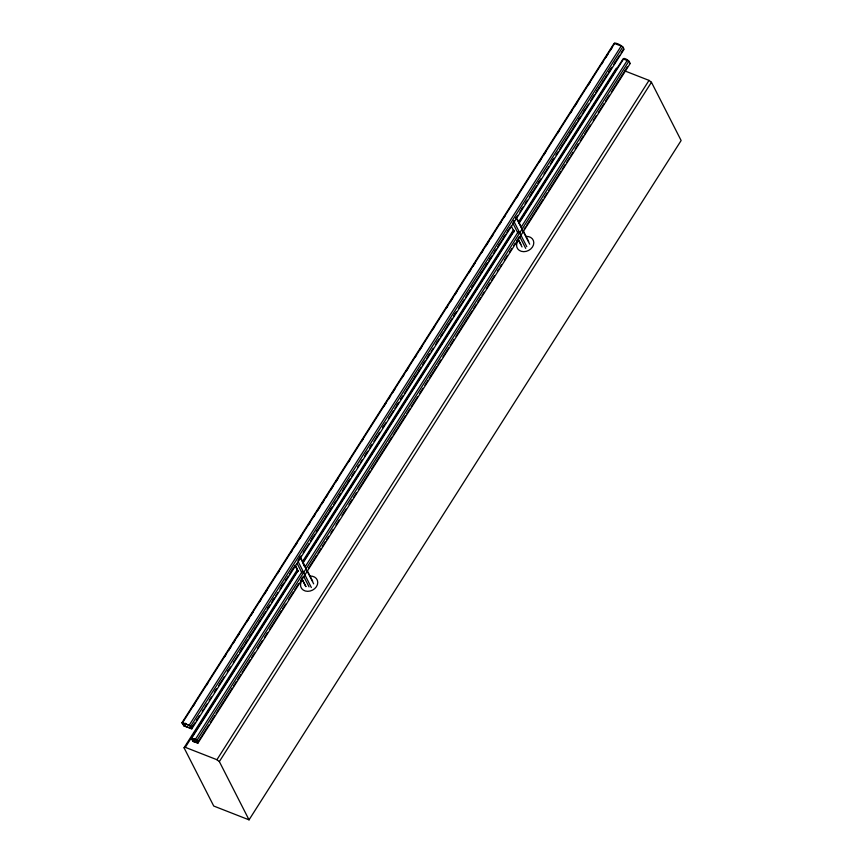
<?xml version="1.0" encoding="UTF-8"?>
<svg xmlns="http://www.w3.org/2000/svg" width="863" height="863" viewBox="0 0 863 863"><rect width="100%" height="100%" fill="white"/><g stroke="black" fill="none" stroke-linecap="round" stroke-linejoin="round"><path stroke-width="1.29" d="M197.498 742.719L192.988 741.101L191.5 738.297L195.998 739.979L197.498 742.719L201.101 736.98M191.381 728.372L189.752 725.6L182.46 722.87L184.002 725.718L191.23 728.523L194.995 722.687M181.92 722.806L189.72 725.308L191.953 728.814L183.992 725.988L181.92 722.806L613.981 43.538C614.693 41.532 625.815 46.893 623.474 49.623M182.665 722.536L614.726 43.269M193.312 705.988L194.758 703.723M206.322 685.546L207.767 683.269M224.38 657.142L225.826 654.877M228.717 650.335L230.885 646.926M233.053 643.518L235.221 640.109M237.39 636.7L239.558 633.291M246.786 621.932L248.954 618.523M251.122 615.114L253.28 611.716M259.785 601.489L261.23 599.213M264.121 594.672L267.012 590.13M277.854 573.086L279.299 570.821M290.853 552.644L292.298 550.378M295.189 545.826L297.357 542.417M299.526 539.019L301.694 535.61M308.922 524.251L310.367 521.975M313.247 517.433L315.416 514.024M317.584 510.616L319.752 507.207M321.921 503.798L324.089 500.389M326.257 496.991L327.703 494.715M330.594 490.173L333.485 485.632M335.653 482.223L337.821 478.814M348.652 461.77L350.098 459.504M361.662 441.327L363.107 439.051M384.057 406.117L386.225 402.708M388.393 399.299L390.561 395.89M392.73 392.482L394.898 389.073M402.115 377.714L404.283 374.305M406.451 370.907L408.62 367.498M415.125 357.271L416.57 354.995M419.461 350.454L422.352 345.912M433.183 328.879L434.628 326.602M446.193 308.425L447.638 306.16M450.529 301.608L452.697 298.21M454.866 294.801L457.034 291.392M468.587 273.215L470.756 269.806M472.924 266.397L475.092 262.988M481.597 252.773L483.043 250.497M485.934 245.955L488.814 241.413M490.982 238.005L493.151 234.596M499.655 224.369L501.101 222.104M503.992 217.552L505.438 215.286M516.991 197.109L518.436 194.833M539.397 161.899L541.565 158.49M543.733 155.081L545.891 151.672M557.455 133.495L559.623 130.097M570.465 113.053L571.91 110.777M574.801 106.235L577.681 101.694M588.523 84.66L589.968 82.384M601.533 64.207L602.978 61.942M605.858 57.4L608.027 53.991M610.195 50.583L612.363 47.174M183.722 725.459L185.135 723.129M184.207 725.826L185.642 723.561M184.38 725.902L185.825 723.625M189.277 725.093L621.328 45.825M190.734 726.215L622.784 46.947M197.163 719.289L199.331 715.88M202.222 711.328L203.668 709.062M215.232 690.885L216.678 688.62M220.281 682.935L221.726 680.659M227.508 671.576L230.399 667.034M233.29 662.493L234.736 660.217M241.241 649.99L243.409 646.592M245.577 643.183L247.746 639.774M249.903 636.365L252.794 631.824M254.963 628.415L257.131 625.006M259.299 621.597L261.467 618.188M263.636 614.78L265.804 611.371M267.972 607.962L270.141 604.564M273.032 600.012L274.477 597.746M281.694 586.387L283.862 582.978M286.031 579.569L288.199 576.16M291.09 571.619L292.535 569.343M298.318 560.26L301.209 555.718M304.1 551.177L305.545 548.9M312.039 538.674L314.93 534.132M316.376 531.856L319.267 527.315M322.158 522.773L323.603 520.508M325.772 517.099L327.94 513.69M330.108 510.281L332.277 506.872M334.445 503.463L336.613 500.055M339.493 495.513L340.939 493.237M343.83 488.695L345.998 485.286M348.167 481.878L350.335 478.48M352.503 475.071L354.671 471.662M357.562 467.12L359.008 464.844M366.236 453.485L367.67 451.209M370.561 446.667L372.007 444.402M375.621 438.717L377.066 436.451M382.848 427.358L385.739 422.816M388.63 418.275L390.076 415.998M396.57 405.772L398.738 402.374M400.907 398.965L403.075 395.556M406.689 389.871L408.134 387.606M410.303 384.197L412.471 380.788M414.639 377.379L416.807 373.97M418.976 370.561L421.144 367.153M423.312 363.744L425.47 360.346M428.361 355.793L429.806 353.528M437.034 342.169L439.202 338.76M441.371 335.351L443.539 331.942M446.43 327.401L447.875 325.124M450.766 320.583L452.212 318.318M453.658 316.041L456.538 311.5M459.429 306.958L460.874 304.682M467.379 294.456L470.27 289.914M471.716 287.649L474.607 283.096M477.498 278.555L478.943 276.289M481.112 272.881L483.28 269.472M485.438 266.063L487.606 262.654M489.774 259.245L491.942 255.836M494.833 251.295L496.279 249.019M499.17 244.477L501.338 241.068M503.507 237.67L505.675 234.261M507.843 230.853L510.011 227.444M512.902 222.902L514.337 220.626M521.565 209.267L523.01 206.991M525.901 202.449L527.347 200.184M530.961 194.499L532.406 192.233M535.297 187.681L536.743 185.416M538.188 183.139L541.079 178.598M543.96 174.056L545.405 171.78M551.91 161.564L554.078 158.156M556.247 154.747L558.415 151.338M562.029 145.653L563.474 143.387M565.643 139.979L567.811 136.57M569.979 133.161L572.147 129.752M574.305 126.343L576.473 122.934M578.642 119.536L580.81 116.127M583.701 111.586L585.146 109.31M592.374 97.951L594.542 94.542M596.711 91.133L598.879 87.724M601.759 83.182L603.205 80.906M606.096 76.365L607.541 74.099M608.987 71.823L611.878 67.282M614.769 62.74L616.214 60.464M191.165 728.804L193.334 725.405M196.225 720.853L197.67 718.588M204.898 707.229L207.066 703.82M209.234 700.411L211.392 697.002M214.283 692.46L215.728 690.184M218.619 685.643L220.065 683.377M221.511 681.101L224.402 676.56M227.293 672.018L228.738 669.742M235.243 659.515L238.134 654.974M239.569 652.698L242.46 648.156M243.905 645.891L246.796 641.349M248.965 637.94L251.133 634.532M253.301 631.123L255.47 627.714M257.638 624.305L259.806 620.896M261.974 617.487L264.143 614.078M267.034 609.537L269.191 606.128M271.36 602.719L273.528 599.321M275.696 595.912L277.864 592.503M280.033 589.095L282.201 585.686M285.092 581.144L286.538 578.868M289.429 574.327L290.874 572.05M292.32 569.785L295.211 565.243M298.091 560.691L300.259 557.293M303.15 552.741L304.596 550.475M306.041 548.199L308.932 543.658M310.378 541.381L313.269 536.84M316.16 532.298L317.606 530.022M319.774 526.613L321.942 523.215M324.11 519.806L326.279 516.398M328.436 512.989L331.327 508.447M333.496 505.038L335.664 501.63M337.832 498.221L340 494.812M342.169 491.403L344.337 487.994M346.505 484.585L348.674 481.187M351.565 476.635L353.01 474.37M360.227 463.01L362.395 459.601M364.564 456.193L366.732 452.784M369.623 448.242L371.068 445.966M373.959 441.425L375.405 439.159M376.851 436.883L379.742 432.341M382.633 427.8L384.078 425.524M390.572 415.297L393.463 410.756M394.909 408.49L397.8 403.938M400.691 399.396L402.136 397.131M404.305 393.722L406.473 390.313M408.641 386.904L410.81 383.496M412.978 380.087L415.146 376.678M417.304 373.269L419.472 369.86M422.363 365.319L424.531 361.91M426.7 358.501L428.868 355.103M431.036 351.694L433.204 348.285M435.373 344.876L437.541 341.468M440.432 336.926L441.878 334.65M444.769 330.108L446.203 327.832M447.649 325.567L450.54 321.025M453.431 316.473L455.599 313.075M458.49 308.523L459.936 306.257M461.381 303.981L464.272 299.439M465.718 297.163L468.609 292.622M471.5 288.08L472.946 285.804M475.103 282.406L477.271 278.997M479.44 275.588L481.608 272.179M483.776 268.771L486.667 264.229M488.836 260.82L491.004 257.411M493.172 254.002L495.34 250.594M497.509 247.185L499.677 243.776M501.845 240.378L504.003 236.969M506.894 232.417L508.339 230.151M515.567 218.792L517.735 215.383M519.904 211.974L522.072 208.566M524.963 204.024L526.408 201.748M529.299 197.206L530.745 194.941M532.191 192.665L535.071 188.123M537.962 183.582L539.407 181.306M545.912 171.079L548.803 166.537M550.249 164.272L553.14 159.72M556.031 155.178L557.476 152.913M559.645 149.504L561.813 146.095M563.971 142.686L566.139 139.277M568.307 135.869L570.475 132.46M572.644 129.051L574.812 125.653M577.703 121.1L579.871 117.692M582.04 114.294L588.544 104.067M590.713 100.658L592.87 97.249M595.761 92.708L597.207 90.432M598.652 88.166L601.543 83.625M602.989 81.349L605.88 76.807M608.771 72.265L610.939 68.857M613.83 64.315L615.276 62.039M616.721 59.763L619.612 55.221M621.058 52.956L623.215 49.547M191.953 728.62L624.003 49.353M624.683 70.863L649.019 80.388L651.446 82.265L681.134 140.529L249.04 819.85L213.733 806.031L184.046 747.779L297.487 569.429M302.546 561.479L513.539 229.763M518.587 221.813L616.139 68.457L617.39 68.015M184.046 747.779L185.297 747.336L297.293 571.252M303.679 561.015L514.057 230.464M518.997 222.492L623.054 58.9C624.197 56.753 631.813 62.33 629.612 63.851M191.521 738.448L297.918 570.972M302.978 563.01L513.97 231.306M519.03 223.355L623.798 58.63M192.729 740.832L194.175 738.555M193.236 741.252L194.682 738.976M193.388 741.587L198.026 743.14L196.117 739.785L190.906 737.994L193.388 741.587L194.865 739.052M195.372 739.375L302.32 571.252M305.2 566.711L518.361 231.586M521.252 227.045L627.466 60.054M196.829 740.508L628.922 61.176M197.077 742.741L198.522 740.465M201.608 736.279L205.437 730.163M205.933 729.462L208.824 724.92M210.27 722.644L214.833 715.395M216.052 713.561L219.159 708.577M219.666 707.876L221.834 704.467M222.05 704.035L223.495 701.759M224.002 701.058L227.832 694.942M228.339 694.251L232.169 688.124M233.398 686.29L236.505 681.317M237.735 679.483L240.842 674.499M242.072 672.665L245.901 666.549M246.397 665.848L250.238 659.731M251.457 657.897L254.574 652.913M257.454 648.372L262.298 640.853M264.466 637.444L267.573 632.46M269.526 629.494L271.91 625.653M272.417 624.952L275.308 620.411M275.524 619.968L279.644 613.593M279.86 613.151L281.306 610.885M282.525 609.051L285.642 604.068M288.533 599.526L289.979 597.25M290.475 596.549L293.366 592.007M294.812 589.731L298.641 583.615M300.594 580.648L302.978 576.797M308.544 568.145L312.374 562.029M312.881 561.338L316.71 555.222M317.94 553.388L321.047 548.404M322.266 546.57L325.383 541.586M326.602 539.753L328.771 536.344M330.939 532.935L333.107 529.526M335.998 524.984L339.105 520.001M341.996 515.459L346.117 509.084M349.008 504.531L352.115 499.558M353.345 497.714L356.451 492.741M358.404 489.763L360.788 485.923M361.284 485.222L364.175 480.68M364.402 480.238L370.184 471.155M371.403 469.321L374.51 464.337M375.017 463.636L377.185 460.227M377.401 459.796L378.846 457.519M379.353 456.818L383.183 450.702M383.69 450.011L387.519 443.895M388.749 442.05L391.856 437.077M393.086 435.243L396.915 429.127M397.422 428.426L401.252 422.309M401.748 421.608L405.588 415.491M406.807 413.657L409.925 408.674M411.144 406.84L417.649 396.613M419.817 393.204L422.924 388.231M424.876 385.254L427.983 380.27M429.213 378.436L430.659 376.171M430.874 375.729L434.995 369.353M435.211 368.911L436.656 366.646M437.875 364.812L440.993 359.828M442.935 356.851L445.33 353.01M445.826 352.309L448.717 347.767M450.162 345.491L453.992 339.375M455.944 336.408L459.051 331.424M459.558 330.723L461.727 327.325M461.942 326.883L463.388 324.607M463.895 323.916L467.724 317.8M468.231 317.099L472.061 310.982M473.291 309.148L476.398 304.164M477.617 302.33L480.734 297.347M481.953 295.513L484.121 292.104M486.29 288.695L490.119 282.579M491.349 280.745L494.456 275.761M497.347 271.219L498.792 268.943M500.022 267.109L501.468 264.844M504.359 260.292L507.466 255.319M509.418 252.341L511.802 248.501M513.744 245.524L515.189 243.258M516.635 240.982L519.526 236.44M524.089 229.191L525.535 226.915M526.754 225.081L529.86 220.097M530.367 219.396L532.536 215.998M532.751 215.556L534.197 213.28M534.704 212.589L538.534 206.473M539.041 205.772L542.87 199.655M544.1 197.821L547.207 192.837M548.437 191.003L552.266 184.887M552.762 184.186L556.603 178.069M557.099 177.368L560.939 171.252M562.158 169.418L565.265 164.434M566.495 162.6L569.602 157.616M570.831 155.782L573 152.373M575.168 148.965L578.275 143.992M580.227 141.014L583.334 136.041M584.564 134.197L586.009 131.931M586.225 131.489L590.346 125.113M593.226 120.572L596.344 115.588M598.286 112.622L600.68 108.77M601.177 108.069L604.068 103.528M605.513 101.262L609.343 95.146M611.295 92.168L614.402 87.185M614.909 86.494L617.077 83.085M617.293 82.643L618.739 80.378M619.246 79.676L623.075 73.56M623.582 72.859L627.412 66.742M198.059 742.903L630.141 63.582M185.297 747.336L216.926 759.71L649.019 80.388M249.04 819.85L219.353 761.587L651.446 82.265M614.92 43.625L621.489 46.171M216.926 759.71L219.353 761.587M628.383 60.982L623.604 59.126M517.39 219.353L521.554 227.53M523.334 231.025L528.685 241.532M516.031 217.347L529.709 244.186M513.701 221.004L526.786 246.678M513.194 223.851L517.951 233.193M519.731 236.689L525.686 248.361M518.534 239.731L520.918 244.402M511.101 225.847L514.283 231.769M518.231 239.86L522.018 246.937M300.745 557.854L305.502 567.185M307.886 571.856L312.643 581.198M299.99 557.002L313.668 583.852M303.366 564.208L304.553 566.549M298.253 561.835L311.338 587.509M297.152 563.517L301.91 572.849M303.69 576.355L309.04 586.862M295.955 566.56L297.142 568.89M295.265 565.589L298.231 571.425M301.802 578.437L305.966 586.603M295.06 565.513L298.026 571.349M301.597 578.35L305.761 586.516M310.076 576.063A8.932 7.282 -26.6 0 1 317.411 584.618A8.932 7.282 -26.6 0 1 305.308 591.004A8.932 7.282 -26.6 0 1 302.179 580.227M526.128 236.397A8.932 7.282 -26.6 0 1 533.453 244.952A8.932 7.282 -26.6 0 1 521.36 251.338A8.932 7.282 -26.6 0 1 518.231 240.572"/></g></svg>
